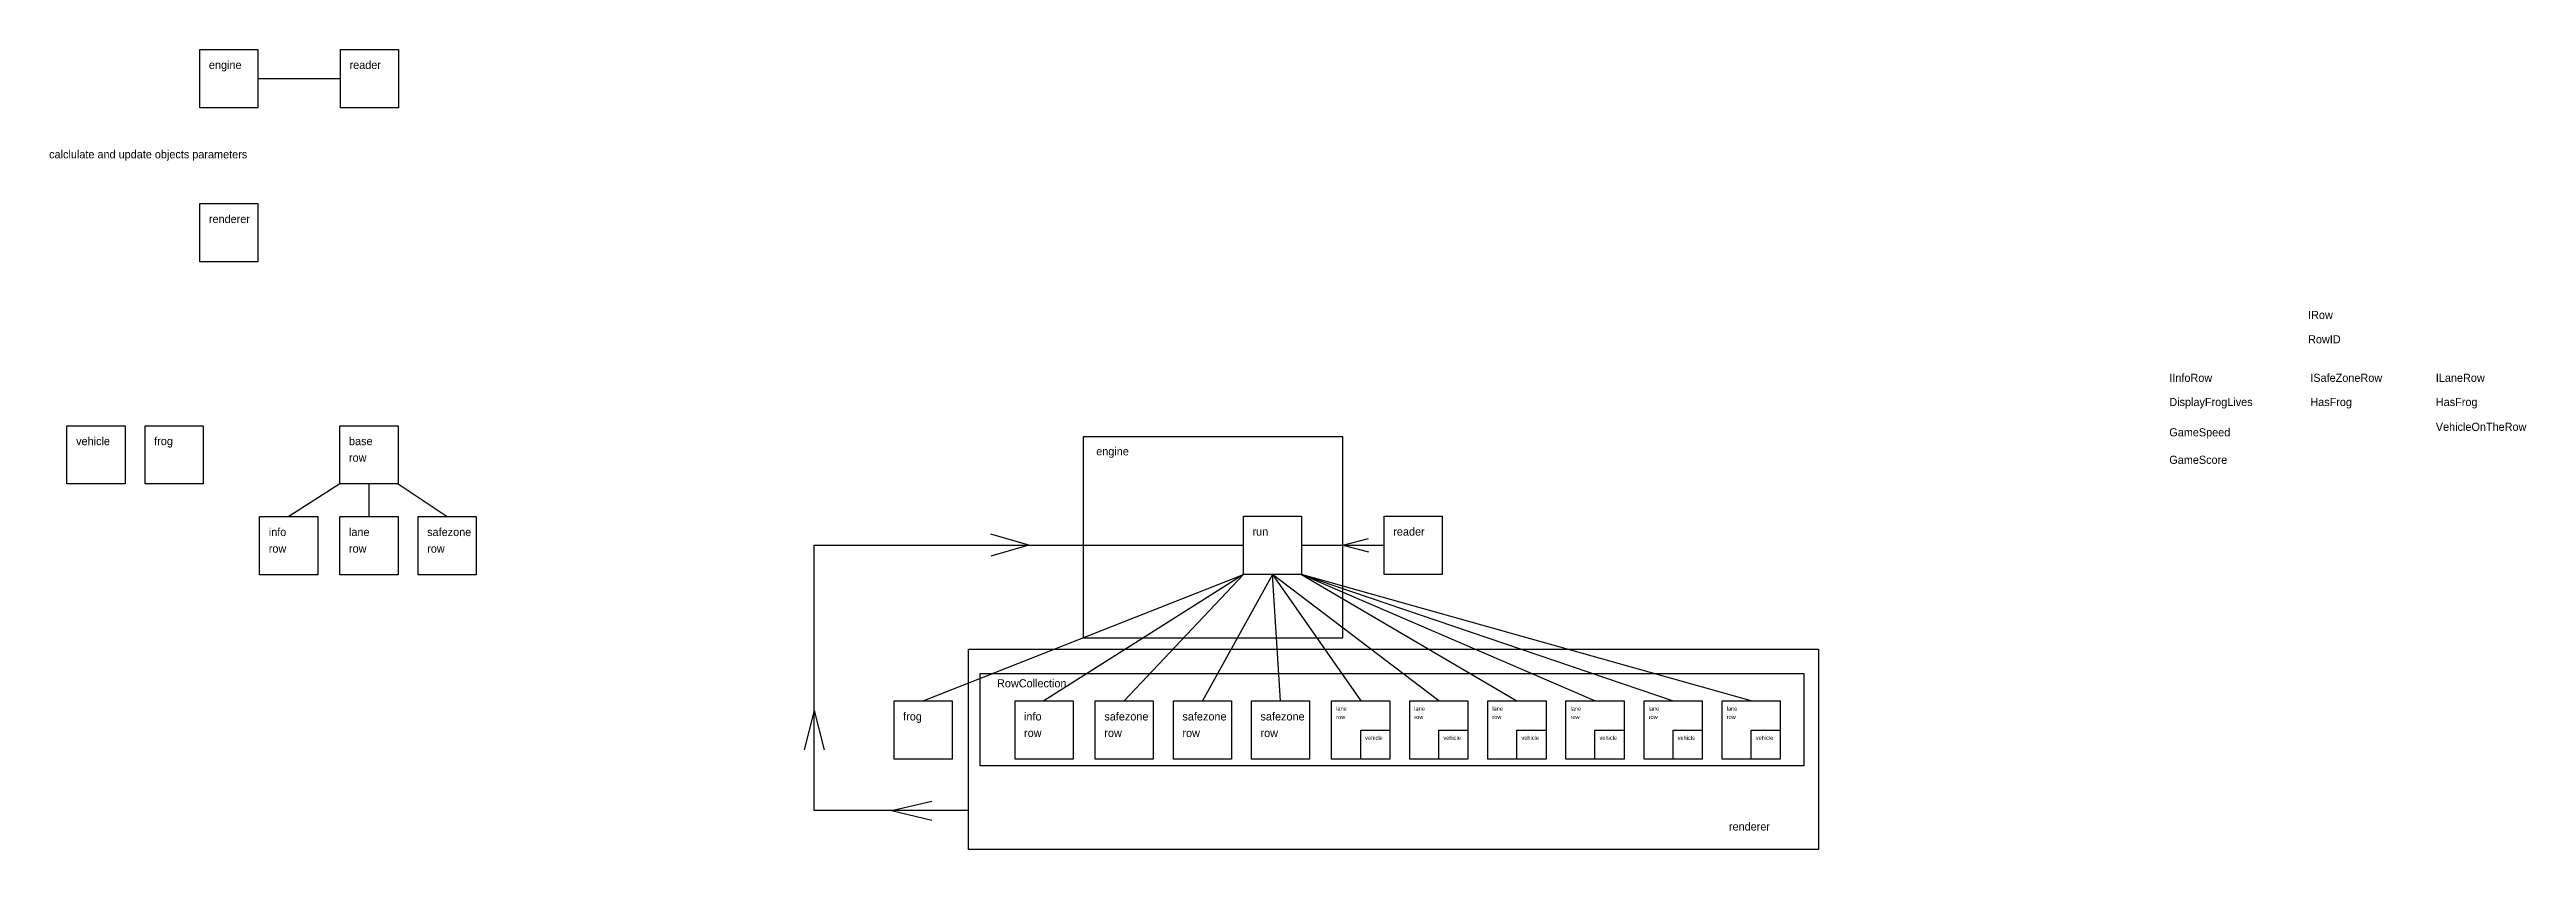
# Model space of a CAD drawing. Header units: inches. Extents: x 15 to 226, y -12 to 56.
import ezdxf

# ---------------------------------------------------------------- set-up
doc = ezdxf.new("R2010")
doc.units = ezdxf.units.IN
doc.header["$MEASUREMENT"] = 0

msp = doc.modelspace()

# ---------------------------------------------------------------- linework, layer by layer
for p, q in [((32.6, 53.37), (39.64, 53.37)), ((39.59, 18.87), (35.23, 16.08)), ((42.06, 18.87), (42.06, 16.08)), ((44.54, 18.87), (48.72, 16.08)), ((79.99, -8.95), (79.99, 13.64)), ((79.99, 13.64), (116.55, 13.64)), ((98.27, 13.64), (95.04, 14.57)), ((98.27, 13.64), (95.04, 12.7)), ((121.5, 13.64), (128.53, 13.64)), ((125.02, 13.64), (127.21, 14.2)), ((125.02, 13.64), (127.21, 13.08)), ((89.26, 0.38), (116.55, 11.16)), ((116.55, 11.16), (99.56, 0.38)), ((106.4, 0.38), (116.55, 11.16)), ((119.02, 11.16), (113.05, 0.38)), ((133.19, 0.38), (119.02, 11.16)), ((119.02, 11.16), (126.54, 0.38)), ((119.7, 0.38), (119.02, 11.16)), ((159.8, 0.38), (121.5, 11.16)), ((121.5, 11.16), (153.15, 0.38)), ((146.49, 0.38), (121.5, 11.16)), ((121.5, 11.16), (139.84, 0.38)), ((79.99, -0.43), (79.14, -3.79)), ((79.99, -0.43), (80.83, -3.79)), ((86.56, -8.95), (90.02, -8.14)), ((93.14, -8.95), (79.99, -8.95)), ((86.56, -8.95), (90.02, -9.77))]:
    msp.add_line(p, q)
for points in [[(27.65, 55.84), (32.6, 55.84), (32.6, 50.89), (27.65, 50.89)], [(39.64, 55.84), (44.59, 55.84), (44.59, 50.89), (39.64, 50.89)], [(27.65, 42.73), (32.6, 42.73), (32.6, 37.78), (27.65, 37.78)], [(16.34, 23.82), (21.29, 23.82), (21.29, 18.87), (16.34, 18.87)], [(23, 23.82), (27.95, 23.82), (27.95, 18.87), (23, 18.87)], [(39.59, 23.82), (44.54, 23.82), (44.54, 18.87), (39.59, 18.87)], [(125.02, 22.86), (102.91, 22.86), (102.91, 5.77), (125.02, 5.77)], [(32.75, 16.08), (37.7, 16.08), (37.7, 11.13), (32.75, 11.13)], [(39.59, 16.08), (44.54, 16.08), (44.54, 11.13), (39.59, 11.13)], [(46.24, 16.08), (51.19, 16.08), (51.19, 11.13), (46.24, 11.13)], [(116.55, 16.11), (121.5, 16.11), (121.5, 11.16), (116.55, 11.16)], [(128.53, 16.11), (133.48, 16.11), (133.48, 11.16), (128.53, 11.16)], [(93.14, 4.79), (165.52, 4.79), (165.52, -12.26), (93.14, -12.26)], [(94.13, 2.72), (164.27, 2.72), (164.27, -5.14), (94.13, -5.14)], [(86.79, 0.38), (91.74, 0.38), (91.74, -4.57), (86.79, -4.57)], [(97.09, 0.38), (102.04, 0.38), (102.04, -4.57), (97.09, -4.57)], [(103.92, 0.38), (108.87, 0.38), (108.87, -4.57), (103.92, -4.57)], [(110.58, 0.38), (115.53, 0.38), (115.53, -4.57), (110.58, -4.57)], [(117.23, 0.38), (122.18, 0.38), (122.18, -4.57), (117.23, -4.57)], [(124.06, 0.38), (129.01, 0.38), (129.01, -4.57), (124.06, -4.57)], [(130.71, 0.38), (135.66, 0.38), (135.66, -4.57), (130.71, -4.57)], [(137.37, 0.38), (142.32, 0.38), (142.32, -4.57), (137.37, -4.57)], [(144.02, 0.38), (148.97, 0.38), (148.97, -4.57), (144.02, -4.57)], [(150.67, 0.38), (155.62, 0.38), (155.62, -4.57), (150.67, -4.57)], [(157.32, 0.38), (162.27, 0.38), (162.27, -4.57), (157.32, -4.57)], [(126.54, -2.1), (129.01, -2.1), (129.01, -4.57), (126.54, -4.57)], [(133.19, -2.1), (135.66, -2.1), (135.66, -4.57), (133.19, -4.57)], [(139.84, -2.1), (142.32, -2.1), (142.32, -4.57), (139.84, -4.57)], [(146.49, -2.1), (148.97, -2.1), (148.97, -4.57), (146.49, -4.57)], [(153.15, -2.1), (155.62, -2.1), (155.62, -4.57), (153.15, -4.57)], [(159.8, -2.1), (162.27, -2.1), (162.27, -4.57), (159.8, -4.57)]]:
    msp.add_lwpolyline(points, close=True)

# ---------------------------------------------------------------- texts
for s, height, p in [('engine', 0.692, (28.43, 54.19)), ('reader', 0.692, (40.41, 54.19)), ('calclulate and update objects parameters', 0.6921, (14.82, 46.58)), ('renderer', 0.692, (28.43, 41.07)), ('IRow', 0.692, (207.23, 32.9)), ('RowID', 0.692, (207.23, 30.83)), ('IInfoRow', 0.692, (195.41, 27.55)), ('ISafeZoneRow', 0.6921, (207.42, 27.55)), ('ILaneRow', 0.692, (218.11, 27.55)), ('DisplayFrogLives', 0.6921, (195.41, 25.49)), ('HasFrog', 0.692, (207.42, 25.49)), ('HasFrog', 0.692, (218.11, 25.49)), ('GameSpeed', 0.692, (195.41, 22.91)), ('VehicleOnTheRow', 0.6921, (218.11, 23.38)), ('vehicle', 0.692, (17.12, 22.16)), ('frog', 0.692, (23.77, 22.16)), ('base', 0.692, (40.36, 22.16)), ('row', 0.692, (40.36, 20.75)), ('engine', 0.692, (104.01, 21.29)), ('GameScore', 0.692, (195.41, 20.57)), ('info', 0.692, (33.53, 14.42)), ('lane', 0.692, (40.36, 14.42)), ('safezone', 0.692, (47.02, 14.42)), ('run', 0.692, (117.32, 14.46)), ('reader', 0.692, (129.31, 14.46)), ('row', 0.692, (33.53, 13.01)), ('row', 0.692, (40.36, 13.01)), ('row', 0.692, (47.02, 13.01)), ('RowCollection', 0.6921, (95.56, 1.54)), ('frog', 0.692, (87.56, -1.28)), ('info', 0.692, (97.86, -1.28)), ('safezone', 0.692, (104.7, -1.28)), ('safezone', 0.692, (111.35, -1.28)), ('safezone', 0.692, (118, -1.28)), ('lane', 0.346, (124.45, -0.45)), ('row', 0.346, (124.45, -1.16)), ('lane', 0.346, (131.1, -0.45)), ('row', 0.346, (131.1, -1.16)), ('lane', 0.346, (137.75, -0.45)), ('row', 0.346, (137.75, -1.16)), ('lane', 0.346, (144.41, -0.45)), ('row', 0.346, (144.41, -1.16)), ('lane', 0.346, (151.06, -0.45)), ('row', 0.346, (151.06, -1.16)), ('lane', 0.346, (157.71, -0.45)), ('row', 0.346, (157.71, -1.16)), ('row', 0.692, (97.86, -2.69)), ('row', 0.692, (104.7, -2.69)), ('row', 0.692, (111.35, -2.69)), ('row', 0.692, (118, -2.69)), ('vehicle', 0.346, (126.92, -2.93)), ('vehicle', 0.346, (133.58, -2.93)), ('vehicle', 0.346, (140.23, -2.93)), ('vehicle', 0.346, (146.88, -2.93)), ('vehicle', 0.346, (153.53, -2.93)), ('vehicle', 0.346, (160.19, -2.93)), ('renderer', 0.692, (157.9, -10.65))]:
    msp.add_text(s, height=height).set_placement(p)

doc.saveas('drawing.dxf')
